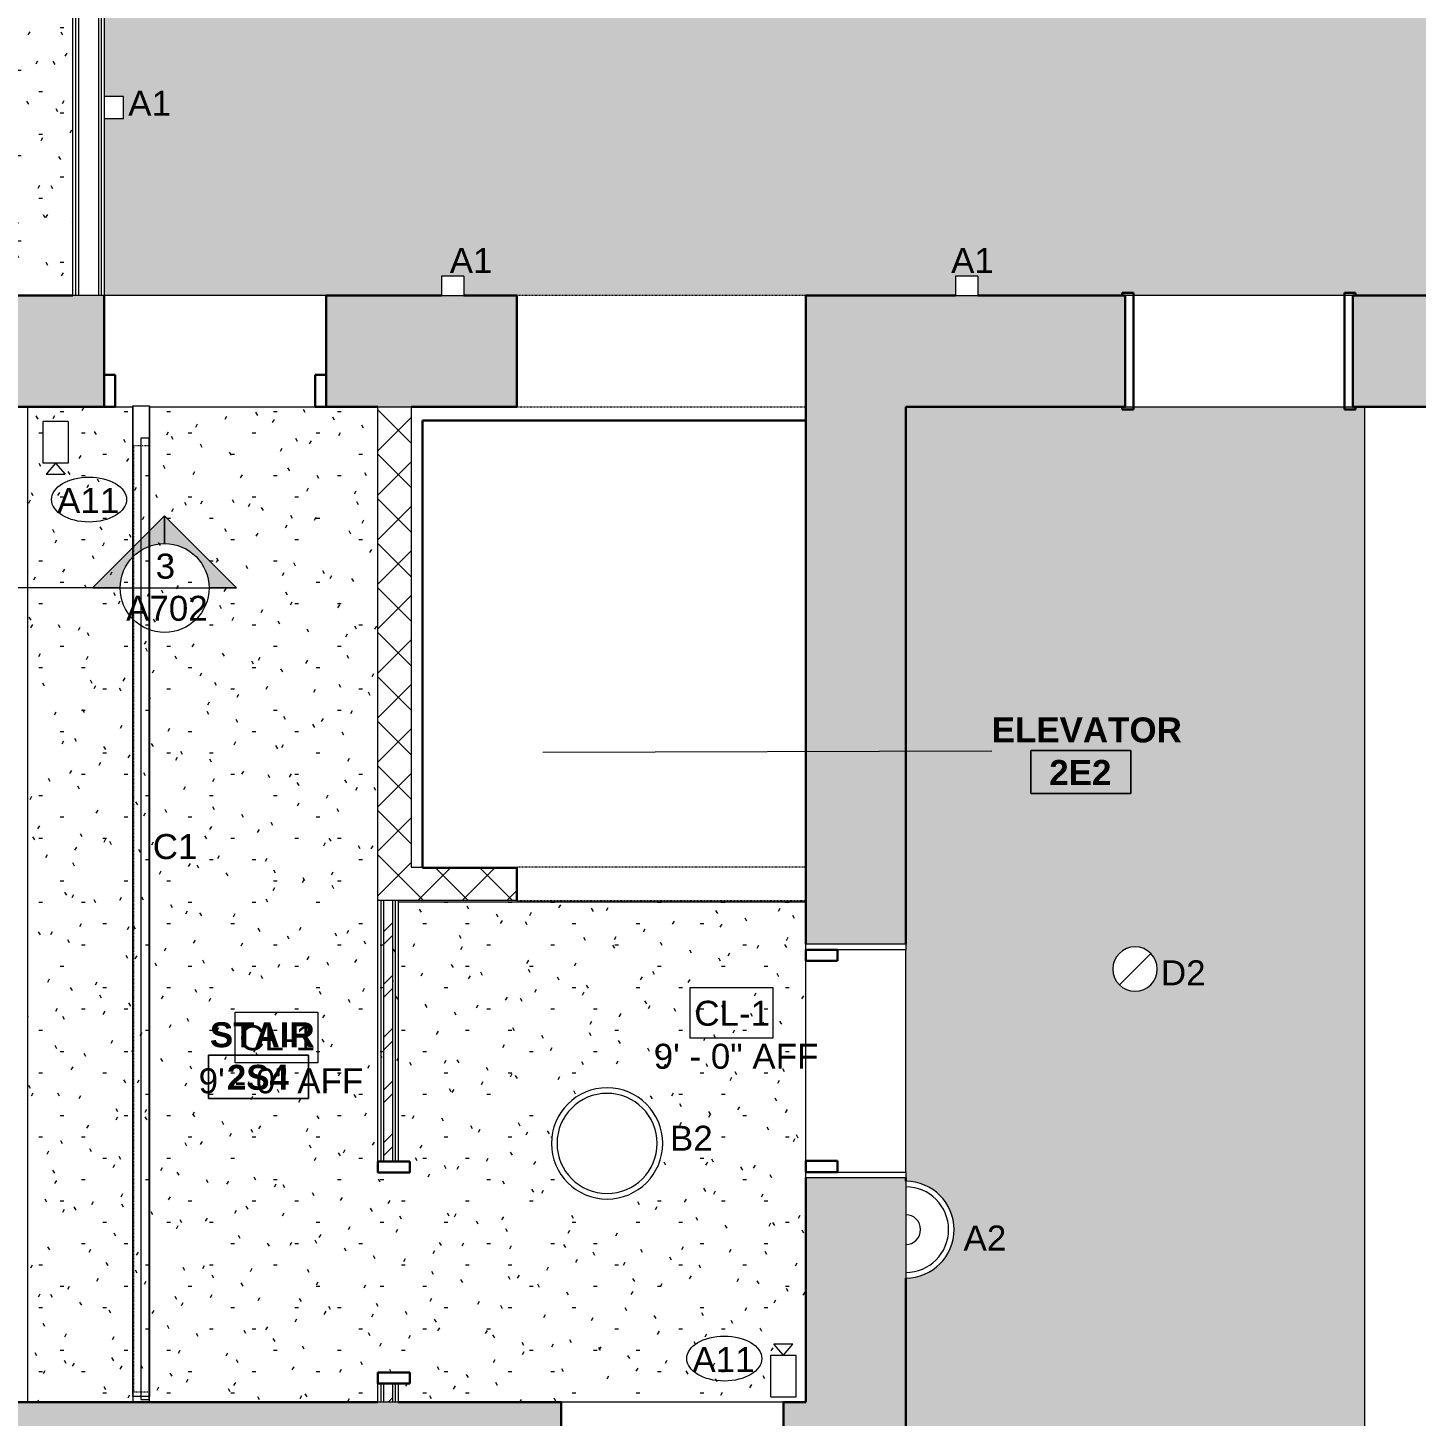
# Model space of a CAD drawing. Header units: inches. Extents: x -1176 to 1507, y -2527 to 978.
# Drawn here: x -912.1 to -662.2, y -165.5 to 84.5 of the extents above; entities that cross this region are included whole.
import ezdxf

# ---------------------------------------------------------------- set-up
doc = ezdxf.new("R2010")
doc.units = ezdxf.units.IN
doc.header["$MEASUREMENT"] = 0
doc.linetypes.add('Dash', pattern=[0.25, 0.125, -0.125])
doc.linetypes.add('Overhead', pattern=[0.15625, 0.09375, -0.0625])
for name, color, linetype, lineweight in [('A-AREA-IDEN', 2, 'Continuous', 9), ('A-CLNG', 13, 'Continuous', 18), ('A-CLNG-IDEN', 151, 'Continuous', 9), ('A-CLNG-PATT', 13, 'Continuous', 18), ('A-DETL-GENF', 92, 'Continuous', 18), ('A-DETL-MEDM', 33, 'Continuous', 18), ('A-DOOR', 31, 'Continuous', 18), ('A-DOOR-FRAM', 31, 'Continuous', 30), ('A-GENM', 13, 'Continuous', 18), ('A-WALL', 113, 'Continuous', 18), ('A-WALL-PATT', 111, 'Continuous', 18), ('E-LITE-EQPM', 33, 'Continuous', 9), ('E-LITE-EQPM-HDLN', 30, 'Dash', 9), ('E-LITE-EQPM-IDEN', 33, 'Continuous', 9), ('G-ANNO-SYMB', 111, 'Continuous', 9), ('I-WALL', 2, 'Continuous', 18), ('Q-SPCQ', 91, 'Continuous', 9), ('Q-SPCQ-IDEN', 132, 'Continuous', 9)]:
    doc.layers.add(name, color=color, linetype=linetype, lineweight=lineweight)
doc.styles.add('Arial', font='arial.ttf', dxfattribs={"height": 4.5})
doc.styles.add('Swis721 Lt BT', font='swissl.ttf', dxfattribs={"height": 4.5})
doc.styles.add('Swis721 Lt BT_B', font='', dxfattribs={"height": 4.5})
doc.styles.get('Swis721 Lt BT_B').set_extended_font_data('Swis721 Lt BT', bold=True)
pattern_1 = [(45, (0, 0), (-4.006467, 4.006467), []), (135, (0, 0), (-4.006467, -4.006467), [])]
pattern_2 = [(0, (0, 0), (15.36, 3.84), [0.634, -10.886, 0.634, -10.886, -61.44]), (0, (0, 0), (15.36, 3.84), [-23.04, 0.634, -22.406, 0.634, -10.886, -26.88]), (0, (0, 0), (15.36, 3.84), [-57.6, 0.634, -7.046, 0.634, -18.566]), (120, (5.76, 1.92), (-11.005538, 11.38215), [0.634, -10.886, 0.634, -10.886, -61.44]), (120, (5.76, 1.92), (-11.005538, 11.38215), [-23.04, 0.634, -22.406, 0.634, -10.886, -26.88]), (120, (5.76, 1.92), (-11.005538, 11.38215), [-57.6, 0.634, -7.046, 0.634, -18.566]), (240, (7.68, 9.6), (-4.354462, -15.22215), [0.634, -10.886, 0.634, -10.886, -61.44]), (240, (7.68, 9.6), (-4.354462, -15.22215), [-23.04, 0.634, -22.406, 0.634, -10.886, -26.88]), (240, (7.68, 9.6), (-4.354462, -15.22215), [-57.6, 0.634, -7.046, 0.634, -18.566])]

# ---------------------------------------------------------------- blocks, each defined once
blk = doc.blocks.new('Single Flush - D13 3_ X 8_-8254427-2nd Floor RCP')
at = {"layer": 'A-DOOR-FRAM'}
for p, q in [((-20, -4.25), (-20, -10)), ((-20, -4.25), (-18, -4.25)), ((-18, -4.25), (-18, -10)), ((18.000004, -4.25), (18.000004, -10)), ((18.000004, -4.25), (20.000004, -4.25)), ((20.000004, -4.25), (20.000004, -10)), ((-20, -10), (-18, -10)), ((18.000004, -10), (20.000004, -10))]:
    blk.add_line(p, q, dxfattribs=at)
blk = doc.blocks.new('Double Flush - 3_6-8108160-2nd Floor RCP')
at = {"layer": 'A-DOOR-FRAM', "color": 8}
for p, q in [((-21, 10.5), (-19, 10.5)), ((-21, 10.5), (-21, 10)), ((-21, 10), (-20.5, 10)), ((-20.5, -10), (-20.5, 10)), ((-19, -10.5), (-19, 10.5)), ((19.000004, -10.5), (19.000004, 10.5)), ((19.000004, 10.5), (21.000004, 10.5)), ((20.500004, 10), (21.000004, 10)), ((20.500004, -10), (20.500004, 10)), ((21.000004, 10.5), (21.000004, 10)), ((-21, -10), (-20.5, -10)), ((-21, -10.5), (-21, -10)), ((-21, -10.5), (-19, -10.5)), ((19.000004, -10.5), (21.000004, -10.5)), ((20.500004, -10), (21.000004, -10)), ((21.000004, -10.5), (21.000004, -10))]:
    blk.add_line(p, q, dxfattribs=at)
blk = doc.blocks.new('Single Flush - D8 3_ X 8_-8258878-2nd Floor RCP')
at = {"layer": 'A-DOOR-FRAM'}
for p, q in [((-20, 3.25), (-20, 9)), ((-20, 9), (-18, 9)), ((-18, 3.25), (-18, 9)), ((18.000004, 3.25), (18.000004, 9)), ((18.000004, 9), (20.000004, 9)), ((20.000004, 3.25), (20.000004, 9)), ((-20, 3.25), (-18, 3.25)), ((18.000004, 3.25), (20.000004, 3.25))]:
    blk.add_line(p, q, dxfattribs=at)
blk = doc.blocks.new('Lighting-Linear-Cove-Cooper-Ametrix-LC32-LED1 - Lighting-Linear-Cove-Cooper-Ametrix-LC32-LED 14_ 5_-7119396-2nd Floor RCP')
at = {"layer": 'E-LITE-EQPM'}
for p, q in [((-86.5, -1.37), (-86.5, 0.16)), ((-86.5, 0.16), (86.5, 0.16)), ((86.5, 0.16), (86.5, -1.37)), ((86.5, -1.37), (-86.5, -1.37))]:
    blk.add_line(p, q, dxfattribs=at)
at = {"layer": 'E-LITE-EQPM-HDLN'}
for p, q in [((85.21, 1.37), (-85.21, 1.37)), ((-85.21, 1.37), (-85.21, -1.37)), ((85.21, -1.37), (85.21, 1.37))]:
    blk.add_line(p, q, dxfattribs=at)
blk = doc.blocks.new('L-Pendant Drum Light - Pendant-7119895-2nd Floor RCP')
at = {"layer": 'E-LITE-EQPM'}
for radius, start, end in [(10.01, 360, 180), (9.01, 0, 180), (10.01, 180, 360), (9.01, 180, 0)]:
    blk.add_arc((0, 0), radius, start, end, dxfattribs=at)
blk = doc.blocks.new('Sconce Light - Sphere - 100W - 277V-7960169-2nd Floor RCP')
at = {"layer": 'E-LITE-EQPM'}
for p, q in [((0, 6.3125), (-2, 6.3125)), ((-2, 6.3125), (-2, 2.8125)), ((2, 6.3125), (0, 6.3125)), ((2, 6.3125), (2, 2.8125)), ((-2, 2.8125), (0, 2.8125)), ((0, 2.8125), (2, 2.8125))]:
    blk.add_line(p, q, dxfattribs=at)
blk = doc.blocks.new('Sconce Light - Sphere - 100W - 277V-7960174-2nd Floor RCP')
at = {"layer": 'E-LITE-EQPM'}
for p, q in [((0, 13.5), (-2, 13.5)), ((-2, 13.5), (-2, 10)), ((2, 13.5), (0, 13.5)), ((2, 13.5), (2, 10)), ((-2, 10), (0, 10)), ((0, 10), (2, 10))]:
    blk.add_line(p, q, dxfattribs=at)
blk = doc.blocks.new('L-Recessed Circular - Downlight - 8_ - OUTDOOR-8523709-2nd Floor RCP')
at = {"layer": 'E-LITE-EQPM'}
for q in [(2.83, 2.83), (-2.83, -2.83)]:
    blk.add_line((0, 0), q, dxfattribs=at)
for start, end in [(360, 180), (180, 360)]:
    blk.add_arc((0, 0), 4, start, end, dxfattribs=at)
blk = doc.blocks.new('Sconce Light - Uplight - LIGHT W ROOM NUMBER-7126349-2nd Floor RCP')
at = {"layer": 'E-LITE-EQPM'}
blk.add_line((-8.71, 9), (8.71, 9), dxfattribs=at)
for radius, start in [(8.71, 360), (7.71, 0), (2.68, 0)]:
    blk.add_arc((0, 9), radius, start, 180, dxfattribs=at)
blk = doc.blocks.new('Security_Camera_-_Dome_6414 - 8_-0_ AFF-7476807-2nd Floor RCP')
at = {"layer": 'Q-SPCQ'}
for p, q in [((1.71, 5.14), (-1.71, 5.14)), ((0, 3.14), (-1.71, 5.14)), ((0, 3.14), (1.71, 5.14)), ((-2.27, 3.14), (2.27, 3.14)), ((-2.27, -4.36), (-2.27, 3.14)), ((2.27, -4.36), (2.27, 3.14)), ((-2.27, -4.36), (2.27, -4.36))]:
    blk.add_line(p, q, dxfattribs=at)
blk = doc.blocks.new('Elevator 2 - Elevator 2-7712513-2nd Floor RCP')
at = {"layer": 'A-GENM', "lineweight": 30}
for p, q in [((-841.03, 13.76), (-772.03, 13.76)), ((-841.03, -66.74), (-841.03, 13.76)), ((-772.03, 13.76), (-772.03, -66.63)), ((-824.03, -66.74), (-841.03, -66.74))]:
    blk.add_line(p, q, dxfattribs=at)
blk = doc.blocks.new('Door-Opening - Elevator Opening-7712518-2nd Floor RCP')
at = {"layer": 'A-DETL-GENF', "linetype": 'Overhead', "lineweight": 9}
for p, q in [((25.68, 10), (-26.32, 10)), ((-26.32, -10), (25.68, -10))]:
    blk.add_line(p, q, dxfattribs=at)
at = {"layer": 'A-DETL-MEDM', "lineweight": 30}
for p, q in [((-26.32, 10), (-26.32, -10)), ((25.68, -10), (25.68, 10))]:
    blk.add_line(p, q, dxfattribs=at)
blk = doc.blocks.new('Door-Opening - Elevator Opening-8184615-2nd Floor RCP')
at = {"layer": 'A-DETL-GENF', "linetype": 'Overhead', "lineweight": 9}
for p, q in [((25.68, 3), (-26.32, 3)), ((-26.32, -3), (25.68, -3))]:
    blk.add_line(p, q, dxfattribs=at)
at = {"layer": 'A-DETL-MEDM', "lineweight": 30}
for p, q in [((-26.32, 3), (-26.32, -3)), ((25.68, -3), (25.68, 3))]:
    blk.add_line(p, q, dxfattribs=at)
blk = doc.blocks.new('Single Flush - D13 3_ X 8_-8258849-2nd Floor RCP')
at = {"layer": 'A-DOOR-FRAM'}
for p, q in [((-20, 3.9375), (-20, -1.8125)), ((-20, 3.9375), (-18, 3.9375)), ((-18, 3.9375), (-18, -1.8125)), ((18.000004, 3.9375), (18.000004, -1.8125)), ((18.000004, 3.9375), (20.000004, 3.9375)), ((20.000004, 3.9375), (20.000004, -1.8125)), ((-20, -1.8125), (-18, -1.8125)), ((18.000004, -1.8125), (20.000004, -1.8125))]:
    blk.add_line(p, q, dxfattribs=at)
blk = doc.blocks.new('Appliance_Specialty Equipment Tag - Standard-3515593-2nd Floor RCP')
at = {"layer": 'Q-SPCQ-IDEN'}
blk.add_ellipse((-0.0499, 0.0037), major_axis=(-0.1406, 0), ratio=0.600473, dxfattribs=at)
blk = doc.blocks.new('Room Tag - Room Name and Number-3379422-2nd Floor RCP')
at = {"layer": 'A-AREA-IDEN'}
for p, q in [((-0.1881, -0.1636), (-0.1881, -0.0018)), ((-0.1881, -0.0018), (0.1869, -0.0018)), ((0.1869, -0.0018), (-0.1881, -0.0018)), ((-0.1881, -0.0018), (-0.1881, -0.1636)), ((0.1869, -0.0018), (0.1869, -0.1636)), ((0.1869, -0.1636), (0.1869, -0.0018)), ((0.1869, -0.1636), (-0.1881, -0.1636)), ((-0.1881, -0.1636), (0.1869, -0.1636))]:
    blk.add_line(p, q, dxfattribs=at)
blk = doc.blocks.new('Section - Section Head - Filled-1367765-2nd Floor RCP')
at = {"layer": 'G-ANNO-SYMB'}
h = blk.add_hatch(color=256, dxfattribs=at)
edge = h.paths.add_edge_path(flags=0)
edge.add_line((-0.5202, 0), (-0.25, 0.2702))
edge.add_line((-0.25, 0.2702), (-0.25, 0.1667))
edge.add_arc((-0.25, 0), 0.1667, 90, 180)
edge.add_line((-0.4167, 0), (-0.5202, 0))
h = blk.add_hatch(color=256, dxfattribs=at)
edge = h.paths.add_edge_path(flags=0)
edge.add_line((0.0202, 0), (-0.0833, 0))
edge.add_arc((-0.25, 0), 0.1667, 0, 90)
edge.add_line((-0.25, 0.1667), (-0.25, 0.2702))
edge.add_line((-0.25, 0.2702), (0.0202, 0))
for p, q in [((-0.25, 0.2702), (-0.5202, 0)), ((-0.25, 0.2702), (-0.5202, 0)), ((-0.25, 0.2702), (0.0202, 0)), ((-0.25, 0.1667), (-0.25, 0.2702)), ((0.0202, 0), (-0.25, 0.2702)), ((-0.25, 0.2702), (-0.25, 0.1667)), ((-0.5202, 0), (-0.4167, 0)), ((-0.0833, 0), (0.0202, 0)), ((-0.5202, 0), (-0.4167, 0)), ((-0.4167, 0), (-0.5202, 0)), ((0.0202, 0), (-0.0833, 0)), ((-0.0833, 0), (0.0202, 0))]:
    blk.add_line(p, q, dxfattribs=at)
for start, end in [(0, 180), (360, 180), (90, 180), (0, 90), (180, 360)]:
    blk.add_arc((-0.25, 0), 0.1667, start, end, dxfattribs=at)

msp = doc.modelspace()

# ---------------------------------------------------------------- hatches: boundary and pattern name
at = {"layer": 'A-CLNG-PATT'}
h = msp.add_hatch(dxfattribs=at)
h.set_pattern_fill('FP_2', color=256, style=0, pattern_type=2)
h.set_pattern_definition(pattern_2)
h.paths.add_polyline_path([(-601.07, 36.25), (-601.07, 44.47), (-590.07, 44.47), (-590.07, 95.76), (-593.57, 95.76), (-593.57, 99.76), (-590.07, 99.76), (-590.07, 155.76), (-593.57, 155.76), (-593.57, 159.76), (-590.07, 159.76), (-590.07, 189.12), (-593.57, 189.12), (-593.57, 193.12), (-590.07, 193.12), (-590.07, 240.23), (-592.01, 240.45), (-593.85, 241.09), (-595.5, 242.13), (-596.88, 243.51), (-597.92, 245.16), (-598.56, 247), (-598.78, 248.94), (-598.56, 250.88), (-597.92, 252.72), (-596.88, 254.37), (-595.5, 255.75), (-593.85, 256.78), (-592.01, 257.43), (-590.07, 257.65), (-590.07, 426.38), (-593.57, 426.38), (-593.57, 430.38), (-590.07, 430.38), (-590.07, 459.74), (-593.57, 459.74), (-593.57, 463.74), (-590.07, 463.74), (-590.07, 564.52), (-593.57, 564.52), (-593.57, 568.52), (-590.07, 568.52), (-590.07, 597.87), (-593.57, 597.87), (-593.57, 601.87), (-590.07, 601.87), (-590.07, 673.79), (-609.11, 673.79), (-609.11, 36.25)], flags=0)
h.paths.add_polyline_path([(-612.11, 36.25), (-612.11, 673.79), (-633.11, 673.79), (-633.33, 671.85), (-633.97, 670.01), (-635.01, 668.36), (-636.39, 666.98), (-638.04, 665.94), (-639.88, 665.3), (-641.82, 665.08), (-643.76, 665.3), (-645.6, 665.94), (-647.25, 666.98), (-648.63, 668.36), (-649.67, 670.01), (-649.82, 670.45), (-649.82, 614.79), (-646.32, 614.79), (-646.32, 610.79), (-649.82, 610.79), (-649.82, 554.79), (-646.32, 554.79), (-646.32, 550.79), (-649.82, 550.79), (-649.82, 514.5), (-647.88, 514.28), (-646.04, 513.63), (-644.39, 512.6), (-643.01, 511.22), (-641.97, 509.57), (-641.33, 507.73), (-641.11, 505.79), (-641.33, 503.85), (-641.97, 502.01), (-643.01, 500.36), (-644.39, 498.98), (-646.04, 497.94), (-647.88, 497.3), (-649.82, 497.08), (-649.82, 440.78), (-646.32, 440.78), (-646.32, 436.78), (-649.82, 436.78), (-649.82, 349.19), (-650.09, 349.19), (-650.09, 313.44), (-649.82, 313.44), (-649.82, 317.71), (-647.88, 317.49), (-646.04, 316.85), (-644.39, 315.81), (-643.01, 314.43), (-641.97, 312.78), (-641.33, 310.94), (-641.11, 309), (-641.33, 307.06), (-641.97, 305.22), (-643.01, 303.57), (-644.39, 302.19), (-646.04, 301.15), (-647.88, 300.51), (-649.82, 300.29), (-649.82, 212.73), (-647.88, 212.51), (-646.04, 211.86), (-644.39, 210.83), (-643.01, 209.45), (-641.97, 207.8), (-641.33, 205.95), (-641.11, 204.02), (-641.33, 202.08), (-641.97, 200.24), (-643.01, 198.59), (-644.39, 197.21), (-646.04, 196.17), (-647.88, 195.53), (-649.82, 195.31), (-649.82, 155.98), (-646.32, 155.98), (-646.32, 151.98), (-649.82, 151.98), (-649.82, 103.93), (-683.33, 103.93), (-683.33, 100.43), (-687.33, 100.43), (-687.33, 103.93), (-743.33, 103.93), (-743.33, 100.43), (-747.33, 100.43), (-747.33, 103.93), (-803.33, 103.93), (-803.33, 100.43), (-807.33, 100.43), (-807.33, 103.93), (-863.33, 103.93), (-863.33, 100.43), (-867.33, 100.43), (-867.33, 103.93), (-898.33, 103.93), (-898.33, 72.09), (-894.83, 72.09), (-894.83, 68.09), (-898.33, 68.09), (-898.33, 36.25), (-837.57, 36.25), (-837.57, 39.75), (-833.57, 39.75), (-833.57, 36.25), (-745.07, 36.25), (-745.07, 39.75), (-741.07, 39.75), (-741.07, 36.25), (-640.07, 36.25), (-640.07, 39.75), (-636.07, 39.75), (-636.07, 36.25), (-635.97, 36.25)], flags=0)
h.paths.add_polyline_path([(-597.28, 47.18), (-597.28, 54.55), (-592.86, 54.55), (-592.86, 47.18)], flags=0)
h.paths.add_polyline_path([(-595.09, 54.72), (-596.64, 56.54), (-593.53, 56.54)], flags=0)
h.paths.add_polyline_path([(-893.76, 93.18), (-896.87, 93.18), (-895.32, 95)], flags=0)
h.paths.add_polyline_path([(-893.13, 95.17), (-897.54, 95.17), (-897.54, 102.54), (-893.13, 102.54)], flags=0)
h.paths.add_polyline_path([(-645.25, 654.58), (-648.36, 654.58), (-646.81, 656.39), (-645.6, 654.99)], flags=0)
h.paths.add_polyline_path([(-648.36, 656.56), (-649.03, 656.56), (-649.03, 663.94), (-644.61, 663.94), (-644.61, 656.56), (-645.6, 656.56)], flags=0)
h = msp.add_hatch(dxfattribs=at)
h.set_pattern_fill('FP_2', color=256, style=0, pattern_type=2)
h.set_pattern_definition(pattern_2)
h.paths.add_polyline_path([(-903.96, 36.25), (-903.96, 109.56), (-828, 109.56), (-828, 151.18), (-786.37, 151.18), (-786.37, 256.5), (-878.56, 256.5), (-878.56, 253), (-882.56, 253), (-882.56, 256.5), (-988.31, 256.5), (-988.31, 253), (-992.31, 253), (-992.31, 256.5), (-1015.06, 256.5), (-1015.06, 208.87), (-1004.06, 208.87), (-1004.06, 143.88), (-1015.06, 143.88), (-1015.06, 91.25), (-1004.06, 91.25), (-1004.06, 36.25), (-946.59, 36.25)], flags=0)
h.paths.add_polyline_path([(-954.64, 41.71), (-954.74, 41.73), (-954.81, 41.8), (-954.84, 41.9), (-954.84, 44.05), (-955.12, 44.08), (-955.33, 44.08), (-955.46, 44.13), (-955.65, 44.16), (-956.62, 44.56), (-956.75, 44.67), (-957.41, 45.17), (-957.52, 45.31), (-957.66, 45.43), (-957.81, 45.7), (-958.04, 45.99), (-958.25, 46.45), (-958.34, 46.61), (-958.38, 46.8), (-958.43, 46.94), (-958.57, 48.03), (-958.53, 48.25), (-958.43, 48.98), (-958.38, 49.11), (-958.34, 49.31), (-958.18, 49.58), (-958.04, 49.93), (-957.81, 50.22), (-957.66, 50.49), (-957.52, 50.61), (-957.41, 50.74), (-956.61, 51.37), (-956.5, 51.41), (-955.65, 51.76), (-955.46, 51.79), (-955.33, 51.84), (-955.08, 51.84), (-954.63, 51.9), (-954.17, 51.84), (-953.96, 51.84), (-953.84, 51.79), (-953.61, 51.76), (-952.66, 51.37), (-951.85, 50.74), (-951.22, 49.93), (-950.83, 48.98), (-950.69, 47.96), (-950.83, 46.94), (-951.22, 45.99), (-951.85, 45.17), (-952.67, 44.54), (-953.61, 44.16), (-953.84, 44.13), (-953.96, 44.08), (-954.17, 44.08), (-954.45, 44.05), (-954.45, 41.85), (-954.5, 41.76), (-954.59, 41.71), (-954.63, 41.71)], flags=0)
h.paths.add_polyline_path([(-957.89, 142.81), (-958.67, 142.91), (-959.39, 143.21), (-960.01, 143.69), (-960.49, 144.31), (-960.79, 145.03), (-960.89, 145.81), (-960.79, 146.58), (-960.49, 147.31), (-960.01, 147.93), (-959.39, 148.41), (-958.67, 148.71), (-957.89, 148.81), (-957.11, 148.71), (-956.39, 148.41), (-955.77, 147.93), (-955.29, 147.31), (-954.99, 146.58), (-954.89, 145.81), (-954.99, 145.03), (-955.29, 144.31), (-955.77, 143.69), (-956.39, 143.21), (-957.11, 142.91)], flags=0)
h.paths.add_polyline_path([(-843.5, 142.81), (-844.27, 142.91), (-845, 143.21), (-845.62, 143.69), (-846.09, 144.31), (-846.39, 145.03), (-846.5, 145.81), (-846.39, 146.58), (-846.09, 147.31), (-845.62, 147.93), (-845, 148.41), (-844.27, 148.71), (-843.5, 148.81), (-842.72, 148.71), (-842, 148.41), (-841.38, 147.93), (-840.9, 147.31), (-840.6, 146.58), (-840.5, 145.81), (-840.6, 145.03), (-840.9, 144.31), (-841.38, 143.69), (-842, 143.21), (-842.72, 142.91)], flags=0)
h.paths.add_polyline_path([(-900.72, 162.19), (-901.43, 162.42), (-901.86, 163.02), (-901.86, 163.77), (-901.43, 164.37), (-901.22, 164.44), (-901.22, 180.41), (-908.82, 167.24), (-908.68, 167.07), (-908.61, 166.3), (-908.97, 165.68), (-909.65, 165.38), (-910.38, 165.54), (-910.88, 166.09), (-910.94, 166.86), (-910.59, 167.48), (-909.91, 167.78), (-909.69, 167.74), (-902.08, 180.91), (-915.92, 172.93), (-915.87, 172.71), (-916.17, 172.03), (-916.82, 171.65), (-917.56, 171.73), (-918.12, 172.23), (-918.27, 172.96), (-917.97, 173.64), (-917.32, 174.02), (-916.58, 173.94), (-916.42, 173.79), (-902.58, 181.78), (-917.8, 181.78), (-917.86, 181.57), (-918.47, 181.13), (-919.22, 181.13), (-919.82, 181.57), (-920.05, 182.28), (-919.82, 182.99), (-919.21, 183.43), (-918.47, 183.43), (-917.86, 182.99), (-917.8, 182.78), (-902.58, 182.78), (-916.43, 190.75), (-916.58, 190.62), (-917.35, 190.56), (-917.97, 190.91), (-918.27, 191.6), (-918.12, 192.33), (-917.56, 192.82), (-916.79, 192.89), (-916.17, 192.53), (-915.87, 191.85), (-915.92, 191.63), (-902.08, 183.64), (-909.69, 196.82), (-909.91, 196.77), (-910.59, 197.08), (-910.96, 197.72), (-910.88, 198.47), (-910.38, 199.02), (-909.65, 199.18), (-908.97, 198.87), (-908.6, 198.23), (-908.7, 197.46), (-908.82, 197.32), (-901.22, 184.14), (-901.22, 200.12), (-901.43, 200.19), (-901.86, 200.79), (-901.86, 201.54), (-901.43, 202.14), (-900.72, 202.37), (-900.01, 202.14), (-899.57, 201.54), (-899.57, 200.79), (-900.01, 200.19), (-900.22, 200.12), (-900.22, 184.14), (-892.61, 197.32), (-892.76, 197.48), (-892.82, 198.26), (-892.46, 198.87), (-891.78, 199.18), (-891.05, 199.02), (-890.55, 198.47), (-890.49, 197.69), (-890.85, 197.08), (-891.53, 196.77), (-891.74, 196.82), (-899.35, 183.64), (-885.52, 191.63), (-885.56, 191.85), (-885.26, 192.53), (-884.61, 192.9), (-883.87, 192.82), (-883.32, 192.33), (-883.16, 191.6), (-883.46, 190.91), (-884.11, 190.54), (-884.85, 190.62), (-885.02, 190.77), (-898.85, 182.78), (-883.64, 182.78), (-883.57, 182.99), (-882.96, 183.43), (-882.22, 183.43), (-881.61, 182.99), (-881.38, 182.28), (-881.61, 181.57), (-882.22, 181.13), (-882.97, 181.13), (-883.57, 181.57), (-883.64, 181.78), (-898.85, 181.78), (-885, 173.8), (-884.85, 173.94), (-884.08, 174), (-883.46, 173.64), (-883.16, 172.96), (-883.32, 172.23), (-883.87, 171.73), (-884.64, 171.67), (-885.26, 172.03), (-885.56, 172.71), (-885.52, 172.93), (-899.35, 180.91), (-891.74, 167.74), (-891.53, 167.78), (-890.85, 167.48), (-890.47, 166.83), (-890.55, 166.09), (-891.05, 165.54), (-891.78, 165.38), (-892.46, 165.68), (-892.84, 166.33), (-892.76, 167.07), (-892.61, 167.24), (-900.22, 180.41), (-900.22, 164.44), (-900.01, 164.37), (-899.57, 163.77), (-899.57, 163.02), (-900.01, 162.42), (-900.59, 162.23)], flags=0)
h.paths.add_polyline_path([(-871.06, 172.37), (-872.21, 172.6), (-873.18, 173.25), (-873.83, 174.23), (-874.06, 175.37), (-873.83, 176.52), (-873.18, 177.5), (-872.21, 178.15), (-871.06, 178.37), (-869.91, 178.15), (-868.94, 177.5), (-868.29, 176.52), (-868.06, 175.37), (-868.29, 174.23), (-868.94, 173.25), (-869.91, 172.6)], flags=0)
h.paths.add_polyline_path([(-788.86, 194.67), (-799.88, 194.67), (-799.88, 205.7), (-788.86, 205.7), (-788.86, 205.17)], flags=0)
h.paths.add_polyline_path([(-957.89, 215.73), (-958.67, 215.83), (-959.39, 216.13), (-960.01, 216.6), (-960.49, 217.23), (-960.79, 217.95), (-960.89, 218.73), (-960.79, 219.5), (-960.49, 220.23), (-960.01, 220.85), (-959.39, 221.32), (-958.67, 221.62), (-957.89, 221.73), (-957.11, 221.62), (-956.39, 221.32), (-955.77, 220.85), (-955.29, 220.23), (-954.99, 219.5), (-954.89, 218.73), (-954.99, 217.95), (-955.29, 217.23), (-955.77, 216.6), (-956.39, 216.13), (-957.11, 215.83)], flags=0)
h.paths.add_polyline_path([(-843.5, 215.73), (-844.27, 215.83), (-845, 216.13), (-845.62, 216.6), (-846.09, 217.23), (-846.39, 217.95), (-846.5, 218.73), (-846.39, 219.5), (-846.09, 220.23), (-845.62, 220.85), (-845, 221.32), (-844.27, 221.62), (-843.5, 221.73), (-842.72, 221.62), (-842, 221.32), (-841.38, 220.85), (-840.9, 220.23), (-840.6, 219.5), (-840.5, 218.73), (-840.6, 217.95), (-840.9, 217.23), (-841.38, 216.6), (-842, 216.13), (-842.72, 215.83)], flags=0)
h = msp.add_hatch(dxfattribs=at)
h.set_pattern_fill('FP_2', color=256, style=0, pattern_type=2)
h.set_pattern_definition(pattern_2)
h.paths.add_polyline_path([(-912.06, -162.93), (-893.18, -162.93), (-893.18, 16.25), (-912.06, 16.25), (-912.06, -119.49)], flags=0)
h.paths.add_polyline_path([(-890.18, -162.93), (-849.04, -162.93), (-849.04, -159.59), (-845.42, -159.59), (-845.42, -162.93), (-772.06, -162.93), (-772.06, -72.84), (-845.42, -72.84), (-845.42, -119.59), (-849.04, -119.59), (-849.04, 16.25), (-890.18, 16.25), (-890.18, -119.49)], flags=0)
h.paths.add_polyline_path([(-773.84, -161.89), (-778.25, -161.89), (-778.25, -154.51), (-773.84, -154.51), (-773.84, -160.85)], flags=0)
h.paths.add_polyline_path([(-776.06, -154.34), (-777.62, -152.53), (-774.5, -152.53), (-776.04, -154.33)], flags=0)
h.paths.add_polyline_path([(-807.79, -126.3), (-808.84, -126.3), (-810.91, -125.86), (-812.82, -125), (-814.49, -123.79), (-815.91, -122.2), (-816.94, -120.42), (-817.59, -118.35), (-817.81, -116.35), (-817.59, -114.26), (-816.94, -112.27), (-815.89, -110.46), (-814.49, -108.91), (-812.8, -107.68), (-810.89, -106.82), (-808.84, -106.39), (-806.68, -106.4), (-804.7, -106.82), (-802.77, -107.69), (-801.09, -108.91), (-799.67, -110.5), (-798.65, -112.27), (-797.99, -114.34), (-797.78, -116.35), (-798, -118.43), (-798.65, -120.42), (-799.69, -122.23), (-801.09, -123.79), (-802.79, -125.02), (-804.7, -125.87), (-806.75, -126.3), (-806.94, -126.3)], flags=0)
h.paths.add_polyline_path([(-905.49, 4.18), (-908.6, 4.18), (-907.05, 6)], flags=0)
h.paths.add_polyline_path([(-904.85, 6.17), (-909.27, 6.17), (-909.27, 13.54), (-904.85, 13.54)], flags=0)
h = msp.add_hatch(dxfattribs=at)
h.set_pattern_fill('FP_2', color=256, style=0, pattern_type=2)
h.set_pattern_definition(pattern_2)
h.paths.add_polyline_path([(-890.18, -161.93), (-890.18, 16.42), (-893.18, 16.42), (-893.18, -161.93)], flags=0)
h = msp.add_hatch(dxfattribs=at)
h.set_pattern_fill('FP_3', color=256, style=0, pattern_type=2)
h.set_pattern_definition([(216.87, (4.8, 12), (35.999957, 24.0000643), [6, -54]), (206.565, (12, 8.4), (-12.000093, -12.000519), [13.416, -13.416]), (198.435, (12, 2.4), (-23.999779, -12.000233), [7.589, -30.358])])
h.paths.add_polyline_path([(-671.48, -1266.19), (-671.48, -1089.19), (-674.48, -1089.19), (-674.48, -1083.19), (-671.48, -1083.19), (-671.48, -909.19), (-674.48, -909.19), (-674.48, -903.19), (-671.48, -903.19), (-671.48, -729.19), (-674.48, -729.19), (-674.48, -723.19), (-671.48, -723.19), (-671.48, -549.19), (-674.48, -549.19), (-674.48, -543.19), (-671.48, -543.19), (-671.48, -369.19), (-674.48, -369.19), (-674.48, -363.19), (-671.48, -363.19), (-671.48, -189.19), (-674.48, -189.19), (-674.48, -183.19), (-671.48, -183.19), (-671.48, 16.25), (-754.04, 16.25), (-754.04, -123.17), (-752.11, -123.38), (-750.26, -124.03), (-748.61, -125.07), (-747.23, -126.44), (-746.2, -128.1), (-745.55, -129.94), (-745.33, -131.87), (-745.55, -133.81), (-746.2, -135.65), (-747.23, -137.3), (-748.61, -138.68), (-750.26, -139.72), (-752.11, -140.37), (-754.04, -140.58), (-754.04, -573.17), (-752.11, -573.38), (-750.26, -574.03), (-748.61, -575.07), (-747.23, -576.44), (-746.2, -578.1), (-745.55, -579.94), (-745.33, -581.87), (-745.55, -583.81), (-746.2, -585.65), (-747.23, -587.3), (-748.61, -588.68), (-750.26, -589.72), (-752.11, -590.37), (-754.04, -590.58), (-754.04, -1095.17), (-752.11, -1095.38), (-750.26, -1096.03), (-748.61, -1097.07), (-747.23, -1098.44), (-746.2, -1100.1), (-745.55, -1101.94), (-745.33, -1103.87), (-745.55, -1105.81), (-746.2, -1107.65), (-747.23, -1109.3), (-748.61, -1110.68), (-750.26, -1111.72), (-752.11, -1112.37), (-754.04, -1112.58), (-754.04, -1262.19), (-725.8, -1262.19), (-725.8, -1266.19), (-713.41, -1266.19)], flags=0)
h.paths.add_polyline_path([(-712.76, -1220.86), (-713.8, -1220.72), (-714.76, -1220.32), (-715.59, -1219.69), (-716.23, -1218.86), (-716.63, -1217.9), (-716.76, -1216.86), (-716.63, -1215.83), (-716.23, -1214.86), (-715.59, -1214.03), (-714.76, -1213.4), (-713.8, -1213), (-712.76, -1212.86), (-711.73, -1213), (-710.76, -1213.4), (-709.93, -1214.03), (-709.3, -1214.86), (-708.9, -1215.83), (-708.76, -1216.86), (-708.9, -1217.9), (-709.3, -1218.86), (-709.93, -1219.69), (-710.76, -1220.32), (-711.73, -1220.72)], flags=0)
h.paths.add_polyline_path([(-712.76, -1090.19), (-713.8, -1090.05), (-714.76, -1089.65), (-715.59, -1089.01), (-716.23, -1088.19), (-716.63, -1087.22), (-716.76, -1086.19), (-716.63, -1085.15), (-716.23, -1084.19), (-715.59, -1083.36), (-714.76, -1082.72), (-713.8, -1082.32), (-712.76, -1082.19), (-711.73, -1082.32), (-710.76, -1082.72), (-709.93, -1083.36), (-709.3, -1084.19), (-708.9, -1085.15), (-708.76, -1086.19), (-708.9, -1087.22), (-709.3, -1088.19), (-709.93, -1089.01), (-710.76, -1089.65), (-711.73, -1090.05)], flags=0)
h.paths.add_polyline_path([(-712.76, -1000.19), (-713.8, -1000.05), (-714.76, -999.65), (-715.59, -999.01), (-716.23, -998.19), (-716.63, -997.22), (-716.76, -996.19), (-716.63, -995.15), (-716.23, -994.19), (-715.59, -993.36), (-714.76, -992.72), (-713.8, -992.32), (-712.76, -992.19), (-711.73, -992.32), (-710.76, -992.72), (-709.93, -993.36), (-709.3, -994.19), (-708.9, -995.15), (-708.76, -996.19), (-708.9, -997.22), (-709.3, -998.19), (-709.93, -999.01), (-710.76, -999.65), (-711.73, -1000.05)], flags=0)
h.paths.add_polyline_path([(-712.76, -910.19), (-713.8, -910.05), (-714.76, -909.65), (-715.59, -909.01), (-716.23, -908.19), (-716.63, -907.22), (-716.76, -906.19), (-716.63, -905.15), (-716.23, -904.19), (-715.59, -903.36), (-714.76, -902.72), (-713.8, -902.32), (-712.76, -902.19), (-711.73, -902.32), (-710.76, -902.72), (-709.93, -903.36), (-709.3, -904.19), (-708.9, -905.15), (-708.76, -906.19), (-708.9, -907.22), (-709.3, -908.19), (-709.93, -909.01), (-710.76, -909.65), (-711.73, -910.05)], flags=0)
h.paths.add_polyline_path([(-712.76, -820.19), (-713.8, -820.05), (-714.76, -819.65), (-715.59, -819.01), (-716.23, -818.19), (-716.63, -817.22), (-716.76, -816.19), (-716.63, -815.15), (-716.23, -814.19), (-715.59, -813.36), (-714.76, -812.72), (-713.8, -812.32), (-712.76, -812.19), (-711.73, -812.32), (-710.76, -812.72), (-709.93, -813.36), (-709.3, -814.19), (-708.9, -815.15), (-708.76, -816.19), (-708.9, -817.22), (-709.3, -818.19), (-709.93, -819.01), (-710.76, -819.65), (-711.73, -820.05)], flags=0)
h.paths.add_polyline_path([(-712.76, -730.19), (-713.8, -730.05), (-714.76, -729.65), (-715.59, -729.01), (-716.23, -728.19), (-716.63, -727.22), (-716.76, -726.19), (-716.63, -725.15), (-716.23, -724.19), (-715.59, -723.36), (-714.76, -722.72), (-713.8, -722.32), (-712.76, -722.19), (-711.73, -722.32), (-710.76, -722.72), (-709.93, -723.36), (-709.3, -724.19), (-708.9, -725.15), (-708.76, -726.19), (-708.9, -727.22), (-709.3, -728.19), (-709.93, -729.01), (-710.76, -729.65), (-711.73, -730.05)], flags=0)
h.paths.add_polyline_path([(-712.76, -640.19), (-713.8, -640.05), (-714.76, -639.65), (-715.59, -639.01), (-716.23, -638.19), (-716.63, -637.22), (-716.76, -636.19), (-716.63, -635.15), (-716.23, -634.19), (-715.59, -633.36), (-714.76, -632.72), (-713.8, -632.32), (-712.76, -632.19), (-711.73, -632.32), (-710.76, -632.72), (-709.93, -633.36), (-709.3, -634.19), (-708.9, -635.15), (-708.76, -636.19), (-708.9, -637.22), (-709.3, -638.19), (-709.93, -639.01), (-710.76, -639.65), (-711.73, -640.05)], flags=0)
h.paths.add_polyline_path([(-712.76, -550.19), (-713.8, -550.05), (-714.76, -549.65), (-715.59, -549.01), (-716.23, -548.19), (-716.63, -547.22), (-716.76, -546.19), (-716.63, -545.15), (-716.23, -544.19), (-715.59, -543.36), (-714.76, -542.72), (-713.8, -542.32), (-712.76, -542.19), (-711.73, -542.32), (-710.76, -542.72), (-709.93, -543.36), (-709.3, -544.19), (-708.9, -545.15), (-708.76, -546.19), (-708.9, -547.22), (-709.3, -548.19), (-709.93, -549.01), (-710.76, -549.65), (-711.73, -550.05)], flags=0)
h.paths.add_polyline_path([(-712.76, -460.19), (-713.8, -460.05), (-714.76, -459.65), (-715.59, -459.01), (-716.23, -458.19), (-716.63, -457.22), (-716.76, -456.19), (-716.63, -455.15), (-716.23, -454.19), (-715.59, -453.36), (-714.76, -452.72), (-713.8, -452.32), (-712.76, -452.19), (-711.73, -452.32), (-710.76, -452.72), (-709.93, -453.36), (-709.3, -454.19), (-708.9, -455.15), (-708.76, -456.19), (-708.9, -457.22), (-709.3, -458.19), (-709.93, -459.01), (-710.76, -459.65), (-711.73, -460.05)], flags=0)
h.paths.add_polyline_path([(-712.76, -370.19), (-713.8, -370.05), (-714.76, -369.65), (-715.59, -369.01), (-716.23, -368.19), (-716.63, -367.22), (-716.76, -366.19), (-716.63, -365.15), (-716.23, -364.19), (-715.59, -363.36), (-714.76, -362.72), (-713.8, -362.32), (-712.76, -362.19), (-711.73, -362.32), (-710.76, -362.72), (-709.93, -363.36), (-709.3, -364.19), (-708.9, -365.15), (-708.76, -366.19), (-708.9, -367.22), (-709.3, -368.19), (-709.93, -369.01), (-710.76, -369.65), (-711.73, -370.05)], flags=0)
h.paths.add_polyline_path([(-712.76, -280.19), (-713.8, -280.05), (-714.76, -279.65), (-715.59, -279.01), (-716.23, -278.19), (-716.63, -277.22), (-716.76, -276.19), (-716.63, -275.15), (-716.23, -274.19), (-715.59, -273.36), (-714.76, -272.72), (-713.8, -272.32), (-712.76, -272.19), (-711.73, -272.32), (-710.76, -272.72), (-709.93, -273.36), (-709.3, -274.19), (-708.9, -275.15), (-708.76, -276.19), (-708.9, -277.22), (-709.3, -278.19), (-709.93, -279.01), (-710.76, -279.65), (-711.73, -280.05)], flags=0)
h.paths.add_polyline_path([(-712.76, -190.19), (-713.8, -190.05), (-714.76, -189.65), (-715.59, -189.01), (-716.23, -188.19), (-716.63, -187.22), (-716.76, -186.19), (-716.63, -185.15), (-716.23, -184.19), (-715.59, -183.36), (-714.76, -182.72), (-713.8, -182.32), (-712.76, -182.19), (-711.73, -182.32), (-710.76, -182.72), (-709.93, -183.36), (-709.3, -184.19), (-708.9, -185.15), (-708.76, -186.19), (-708.9, -187.22), (-709.3, -188.19), (-709.93, -189.01), (-710.76, -189.65), (-711.73, -190.05)], flags=0)
h.paths.add_polyline_path([(-712.76, -88.97), (-713.8, -88.83), (-714.76, -88.43), (-715.59, -87.79), (-716.23, -86.97), (-716.63, -86), (-716.76, -84.97), (-716.63, -83.93), (-716.23, -82.97), (-715.59, -82.14), (-714.76, -81.5), (-713.8, -81.1), (-712.76, -80.97), (-711.73, -81.1), (-710.76, -81.5), (-709.93, -82.14), (-709.3, -82.97), (-708.9, -83.93), (-708.76, -84.97), (-708.9, -86), (-709.3, -86.97), (-709.93, -87.79), (-710.76, -88.43), (-711.73, -88.83)], flags=0)
at = {"layer": 'A-WALL-PATT', "lineweight": 9}
h = msp.add_hatch(color=7, dxfattribs=at)
h.paths.add_polyline_path([(-590.07, 16.25), (-590.07, 36.25), (-673.56, 36.25), (-673.56, 16.25), (-636.07, 16.25)], flags=0)
h.paths.add_polyline_path([(-714.56, 16.25), (-714.56, 36.25), (-772.03, 36.25), (-772.03, 16.25), (-741.07, 16.25)], flags=0)
h.paths.add_polyline_path([(-835.57, 16.25), (-824.03, 16.25), (-824.03, 36.25), (-858.33, 36.25), (-858.33, 16.25), (-837.57, 16.25)], flags=0)
h.paths.add_polyline_path([(-898.33, 16.25), (-898.33, 36.25), (-1015.06, 36.25), (-1015.06, 16.25), (-946.59, 16.25)], flags=0)
h = msp.add_hatch(dxfattribs=at)
h.set_pattern_fill('FP_1', color=256, style=0, pattern_type=2)
h.set_pattern_definition(pattern_1)
h.paths.add_polyline_path([(-843.04, -66.63), (-843.04, 16.25), (-849.04, 16.25), (-849.04, -66.63)], flags=0)
h = msp.add_hatch(color=7, dxfattribs=at)
h.paths.add_polyline_path([(-772.04, -1262.19), (-754.04, -1262.19), (-754.04, -1210.19), (-772.04, -1210.19), (-772.04, -1240.82)], flags=0)
h.paths.add_polyline_path([(-760.04, -1170.19), (-754.04, -1170.19), (-754.04, -1093.3), (-772.04, -1093.3), (-772.04, -1170.19)], flags=0)
h.paths.add_polyline_path([(-754.04, -1053.19), (-754.04, -1004.19), (-772.04, -1004.19), (-772.04, -1053.19), (-760.04, -1053.19)], flags=0)
h.paths.add_polyline_path([(-760.04, -962.19), (-754.04, -962.19), (-754.04, -860.19), (-772.04, -860.19), (-772.04, -962.19)], flags=0)
h.paths.add_polyline_path([(-772.04, -818.19), (-754.04, -818.19), (-754.04, -716.19), (-772.04, -716.19), (-772.04, -816.53)], flags=0)
h.paths.add_polyline_path([(-760.04, -674.19), (-754.04, -674.19), (-754.04, -572.19), (-772.04, -572.19), (-772.04, -674.19)], flags=0)
h.paths.add_polyline_path([(-760.04, -530.19), (-754.04, -530.19), (-754.04, -428.19), (-772.04, -428.19), (-772.04, -530.19)], flags=0)
h.paths.add_polyline_path([(-754.04, -386.19), (-754.04, -278.19), (-772.04, -278.19), (-772.04, -386.19), (-760.04, -386.19)], flags=0)
h.paths.add_polyline_path([(-760.04, -236.19), (-754.04, -236.19), (-754.04, -122.5), (-772.04, -122.5), (-772.04, -236.19)], flags=0)
h.paths.add_polyline_path([(-754.04, -80.5), (-754.04, 16.25), (-772.04, 16.25), (-772.03, -80.5), (-760.04, -80.5)], flags=0)
h = msp.add_hatch(dxfattribs=at)
h.set_pattern_fill('FP_1', color=256, style=0, pattern_type=2)
h.set_pattern_definition(pattern_1)
h.paths.add_polyline_path([(-848.54, -72.63), (-824.03, -72.63), (-824.03, -66.63), (-849.04, -66.63), (-849.04, -72.63)], flags=0)
h = msp.add_hatch(dxfattribs=at)
h.set_pattern_fill('FP_2', color=256, style=0, pattern_type=2)
h.set_pattern_definition(pattern_2)
h.paths.add_polyline_path([(-849.04, -162.93), (-848.54, -162.93), (-848.54, -159.59), (-849.04, -159.59)], flags=0)
h.paths.add_polyline_path([(-848.54, -119.59), (-848.54, -72.63), (-849.04, -72.63), (-849.04, -119.59)], flags=0)
h = msp.add_hatch(dxfattribs=at)
h.set_pattern_fill('FP_2', color=256, style=0, pattern_type=2)
h.set_pattern_definition(pattern_2)
h.paths.add_polyline_path([(-848.54, -162.93), (-848.04, -162.93), (-848.04, -159.59), (-848.54, -159.59)], flags=0)
h.paths.add_polyline_path([(-848.04, -119.59), (-848.04, -72.63), (-848.54, -72.63), (-848.54, -119.59)], flags=0)
h = msp.add_hatch(dxfattribs=at)
h.set_pattern_fill('FP_5', color=256, style=0, pattern_type=2)
h.set_pattern_definition([(45, (0, 0), (-4.75176, 4.75176), []), (45, (0, 7.2), (-4.75176, 4.75176), [])])
h.paths.add_polyline_path([(-848.04, -162.93), (-846.42, -162.93), (-846.42, -159.59), (-848.04, -159.59)], flags=0)
h.paths.add_polyline_path([(-848.04, -119.59), (-846.42, -119.59), (-846.42, -72.63), (-848.04, -72.63), (-848.04, -119.49)], flags=0)
h = msp.add_hatch(dxfattribs=at)
h.set_pattern_fill('FP_2', color=256, style=0, pattern_type=2)
h.set_pattern_definition(pattern_2)
h.paths.add_polyline_path([(-846.42, -162.93), (-845.92, -162.93), (-845.92, -159.59), (-846.42, -159.59)], flags=0)
h.paths.add_polyline_path([(-845.92, -119.59), (-845.92, -72.63), (-846.42, -72.63), (-846.42, -119.59)], flags=0)
h = msp.add_hatch(dxfattribs=at)
h.set_pattern_fill('FP_2', color=256, style=0, pattern_type=2)
h.set_pattern_definition(pattern_2)
h.paths.add_polyline_path([(-845.92, -162.93), (-845.42, -162.93), (-845.42, -159.59), (-845.92, -159.59)], flags=0)
h.paths.add_polyline_path([(-845.42, -119.59), (-845.42, -72.63), (-845.92, -72.63), (-845.92, -119.59)], flags=0)
h = msp.add_hatch(color=7, dxfattribs=at)
h.paths.add_polyline_path([(-776.04, -173.93), (-772.04, -173.93), (-772.04, -162.93), (-776.04, -162.93)], flags=0)
h.paths.add_polyline_path([(-816.04, -173.93), (-816.04, -162.93), (-1017.06, -162.93), (-1017.06, -173.93), (-853.32, -173.93)], flags=0)

# ---------------------------------------------------------------- linework, layer by layer
at = {"layer": 'A-AREA-IDEN'}
msp.add_line((-819.37, -45.9), (-738.57, -45.71), dxfattribs=at)
at = {"layer": 'A-CLNG'}
for p, q in [((-858.33, 36.25), (-898.33, 36.25)), ((-673.56, 36.25), (-714.56, 36.25)), ((-912.06, -162.93), (-912.06, 16.25)), ((-898.33, 16.25), (-893.18, 16.25)), ((-893.18, -161.93), (-893.18, 16.42)), ((-893.18, 16.42), (-890.18, 16.42)), ((-893.18, 16.25), (-893.18, -162.93)), ((-890.18, 16.42), (-890.18, -161.93)), ((-890.18, -162.93), (-890.18, 16.25)), ((-890.18, 16.25), (-858.33, 16.25)), ((-714.56, 16.25), (-673.56, 16.25)), ((-671.48, 16.25), (-671.48, -183.19)), ((-845.42, -72.84), (-772.06, -72.84)), ((-772.06, -72.84), (-772.06, -162.93)), ((-754.04, -121.5), (-754.04, -81.5)), ((-890.18, -161.93), (-893.18, -161.93)), ((-776.04, -162.93), (-816.04, -162.93))]:
    msp.add_line(p, q, dxfattribs=at)
for start, end in [(360, 180), (180, 360)]:
    msp.add_arc((-712.76, -84.97), 4, start, end, dxfattribs=at)
at = {"layer": 'A-CLNG-IDEN', "flags": 128}
for points in [[(-792.84, -88.29), (-777.96, -88.29), (-777.96, -97.43), (-792.84, -97.43)], [(-874.74, -92.72), (-859.86, -92.72), (-859.86, -101.85), (-874.74, -101.85)]]:
    msp.add_lwpolyline(points, close=True, dxfattribs=at)
at = {"layer": 'A-WALL'}
for p, q in [((-903.46, 109.06), (-903.46, 36.25)), ((-902.96, 108.56), (-902.96, 36.25)), ((-899.33, 104.93), (-899.33, 36.25)), ((-898.83, 104.43), (-898.83, 36.25)), ((-898.33, 36.25), (-903.96, 36.25)), ((-849.04, -119.59), (-849.04, 16.25)), ((-849.04, 16.25), (-843.04, 16.25)), ((-843.04, 16.25), (-843.04, -66.63)), ((-843.04, -66.63), (-824.03, -66.63)), ((-824.03, -72.63), (-849.04, -72.63)), ((-848.54, -72.63), (-848.54, -119.59)), ((-848.04, -72.63), (-848.04, -119.59)), ((-846.42, -72.63), (-846.42, -119.59)), ((-845.92, -72.63), (-845.92, -119.59)), ((-845.42, -72.63), (-845.42, -119.59)), ((-772.04, -81.5), (-772.04, -80.5)), ((-754.04, -81.5), (-772.04, -81.5)), ((-754.04, -80.5), (-754.04, -81.5)), ((-845.42, -119.59), (-849.04, -119.59)), ((-772.04, -122.5), (-772.04, -121.5)), ((-772.04, -121.5), (-754.04, -121.5)), ((-754.04, -121.5), (-754.04, -122.5)), ((-849.04, -162.93), (-849.04, -159.59)), ((-849.04, -159.59), (-845.42, -159.59)), ((-848.54, -159.59), (-848.54, -162.93)), ((-848.04, -159.59), (-848.04, -162.93)), ((-846.42, -159.59), (-846.42, -162.93)), ((-845.92, -159.59), (-845.92, -162.93)), ((-845.42, -159.59), (-845.42, -162.93)), ((-845.42, -162.93), (-849.04, -162.93))]:
    msp.add_line(p, q, dxfattribs=at)
at = {"layer": 'A-WALL', "color": 8, "lineweight": 30}
for p, q in [((-1004.06, 36.25), (-903.96, 36.25)), ((-898.33, 36.25), (-898.33, 16.25)), ((-858.33, 36.25), (-837.57, 36.25)), ((-858.33, 16.25), (-858.33, 36.25)), ((-833.57, 36.25), (-824.03, 36.25)), ((-772.03, 36.25), (-745.07, 36.25)), ((-741.07, 36.25), (-714.56, 36.25)), ((-714.56, 36.25), (-714.56, 16.25)), ((-673.56, 36.25), (-640.07, 36.25)), ((-673.56, 16.25), (-673.56, 36.25)), ((-898.33, 16.25), (-1017.06, 16.25)), ((-849.04, 16.25), (-858.33, 16.25)), ((-824.03, 16.25), (-843.04, 16.25)), ((-772.04, -66.63), (-772.04, 16.25)), ((-714.56, 16.25), (-754.04, 16.25)), ((-754.04, 16.25), (-754.04, -80.5)), ((-673.56, 16.25), (-570.07, 16.25)), ((-772.04, -80.5), (-772.04, -72.63)), ((-772.04, -162.93), (-772.04, -122.5)), ((-754.04, -122.5), (-754.04, -123.17)), ((-754.04, -140.58), (-754.04, -236.19)), ((-962.56, -162.93), (-849.04, -162.93)), ((-845.42, -162.93), (-816.04, -162.93)), ((-816.04, -162.93), (-816.04, -173.93)), ((-776.04, -173.93), (-776.04, -162.93)), ((-776.04, -162.93), (-772.04, -162.93))]:
    msp.add_line(p, q, dxfattribs=at)
at = {"layer": 'A-WALL', "lineweight": 9}
for p, q in [((-754.04, -80.5), (-772.04, -80.5)), ((-772.04, -122.5), (-754.04, -122.5))]:
    msp.add_line(p, q, dxfattribs=at)
at = {"layer": 'G-ANNO-SYMB'}
for p, q in [((-899.44, -16.37), (-1020.02, -16.37)), ((-895.44, -16.37), (-879.44, -16.37))]:
    msp.add_line(p, q, dxfattribs=at)
at = {"layer": 'I-WALL'}
for p, q in [((-903.96, 36.25), (-903.96, 109.56)), ((-898.33, 103.93), (-898.33, 72.09)), ((-898.33, 68.09), (-898.33, 36.25))]:
    msp.add_line(p, q, dxfattribs=at)

# ---------------------------------------------------------------- block references
at = {"layer": 'A-AREA-IDEN', "xscale": 47.99999999999997, "yscale": 47.99999999999997, "zscale": 47.99999999999997}
for p in [(-722.51, -45.53), (-870.53, -100.4)]:
    msp.add_blockref('Room Tag - Room Name and Number-3379422-2nd Floor RCP', p, dxfattribs=at)
at = {"layer": 'A-DOOR'}
for name, p, rotation in [('Door-Opening - Elevator Opening-7712518-2nd Floor RCP', (-798.35, 26.25), 180), ('Door-Opening - Elevator Opening-8184615-2nd Floor RCP', (-798.35, -69.63), 180), ('Single Flush - D8 3_ X 8_-8258878-2nd Floor RCP', (-763.04, -101.5), 89.99999999999991), ('Single Flush - D13 3_ X 8_-8258849-2nd Floor RCP', (-847.23, -139.59), 269.9999999999999)]:
    msp.add_blockref(name, p, dxfattribs=dict(at, rotation=rotation))
for name, p in [('Double Flush - 3_6-8108160-2nd Floor RCP', (-694.06, 26.25)), ('Single Flush - D13 3_ X 8_-8254427-2nd Floor RCP', (-878.33, 26.25))]:
    msp.add_blockref(name, p, dxfattribs=at)
at = {"layer": 'A-GENM', "lineweight": 9}
msp.add_blockref('Elevator 2 - Elevator 2-7712513-2nd Floor RCP', (0, 0), dxfattribs=at)
at = {"layer": 'E-LITE-EQPM', "rotation": 269.9999999999999}
for name, p in [('Sconce Light - Sphere - 100W - 277V-7960169-2nd Floor RCP', (-901.14, 70.09)), ('Sconce Light - Uplight - LIGHT W ROOM NUMBER-7126349-2nd Floor RCP', (-763.04, -131.87))]:
    msp.add_blockref(name, p, dxfattribs=at)
at = {"layer": 'E-LITE-EQPM'}
for name, p in [('Sconce Light - Sphere - 100W - 277V-7960174-2nd Floor RCP', (-835.57, 26.25)), ('Sconce Light - Sphere - 100W - 277V-7960174-2nd Floor RCP', (-743.07, 26.25)), ('L-Recessed Circular - Downlight - 8_ - OUTDOOR-8523709-2nd Floor RCP', (-712.76, -84.97)), ('L-Pendant Drum Light - Pendant-7119895-2nd Floor RCP', (-807.79, -116.35))]:
    msp.add_blockref(name, p, dxfattribs=at)
at = {"layer": 'E-LITE-EQPM', "extrusion": (0, 0, -1), "rotation": 270.0000000000003}
msp.add_blockref('Lighting-Linear-Cove-Cooper-Ametrix-LC32-LED1 - Lighting-Linear-Cove-Cooper-Ametrix-LC32-LED 14_ 5_-7119396-2nd Floor RCP', (891.58, -75.93), dxfattribs=at)
at = {"layer": 'G-ANNO-SYMB', "extrusion": (0, 0, -1), "xscale": 47.99999999999997, "yscale": 47.99999999999997, "zscale": 47.99999999999997}
msp.add_blockref('Section - Section Head - Filled-1367765-2nd Floor RCP', (899.44, -16.37), dxfattribs=at)
at = {"layer": 'Q-SPCQ', "rotation": 180}
msp.add_blockref('Security_Camera_-_Dome_6414 - 8_-0_ AFF-7476807-2nd Floor RCP', (-907.06, 9.25), dxfattribs=at)
at = {"layer": 'Q-SPCQ'}
msp.add_blockref('Security_Camera_-_Dome_6414 - 8_-0_ AFF-7476807-2nd Floor RCP', (-776.04, -157.6), dxfattribs=at)
at = {"layer": 'Q-SPCQ-IDEN', "xscale": 47.99999999999997, "yscale": 47.99999999999997, "zscale": 47.99999999999997}
for p in [(-898.64, -0.63), (-784.3, -155.25)]:
    msp.add_blockref('Appliance_Specialty Equipment Tag - Standard-3515593-2nd Floor RCP', p, dxfattribs=at)

# ---------------------------------------------------------------- texts
at = {"layer": 'A-AREA-IDEN', "char_height": 4.5, "attachment_point": 1, "style": 'Swis721 Lt BT_B'}
for s, insert, width in [('ELEVATOR', (-738.57, -39.67), 38.784), ('2E2', (-728.21, -47.33), 13.332), ('STAIR', (-879.28, -94.54), 21.0585), ('2S4', (-876.23, -102.2), 13.332)]:
    msp.add_mtext(s, dxfattribs=dict(at, insert=insert, width=width))
at = {"layer": 'A-CLNG-IDEN', "char_height": 4.5, "attachment_point": 1, "style": 'Swis721 Lt BT'}
for s, insert, width in [('CL-1', (-792.09, -90.67), 16.059), ('CL-1', (-873.99, -95.09), 16.059), ('9\' - 0" AFF', (-799.4, -98.41), 33.7845), ('9\' - 0" AFF', (-881.3, -102.83), 33.7845)]:
    msp.add_mtext(s, dxfattribs=dict(at, insert=insert, width=width))
at = {"layer": 'E-LITE-EQPM-IDEN', "char_height": 4.5, "attachment_point": 1, "style": 'Arial'}
for s, insert, width in [('A1', (-893.98, 73.12), 9.393), ('A1', (-836.11, 44.82), 9.393), ('A1', (-745.87, 44.82), 9.393), ('C1', (-889.56, -60.66), 9.8475), ('D2', (-708.1, -83.39), 9.8475), ('B2', (-796.47, -113.17), 9.393), ('A2', (-743.63, -131.13), 9.393)]:
    msp.add_mtext(s, dxfattribs=dict(at, insert=insert, width=width))
at = {"layer": 'G-ANNO-SYMB', "char_height": 4.5, "attachment_point": 1, "style": 'Swis721 Lt BT'}
for s, insert, width in [('3', (-889.04, -10.19), 4.0905), ('A702', (-894.36, -17.78), 16.968)]:
    msp.add_mtext(s, dxfattribs=dict(at, insert=insert, width=width))
at = {"layer": 'Q-SPCQ-IDEN', "char_height": 4.5, "width": 13.635, "attachment_point": 1, "style": 'Arial'}
for insert in [(-906.78, 1.6), (-792.43, -153.02)]:
    msp.add_mtext('A11', dxfattribs=dict(at, insert=insert))

doc.saveas('drawing.dxf')
